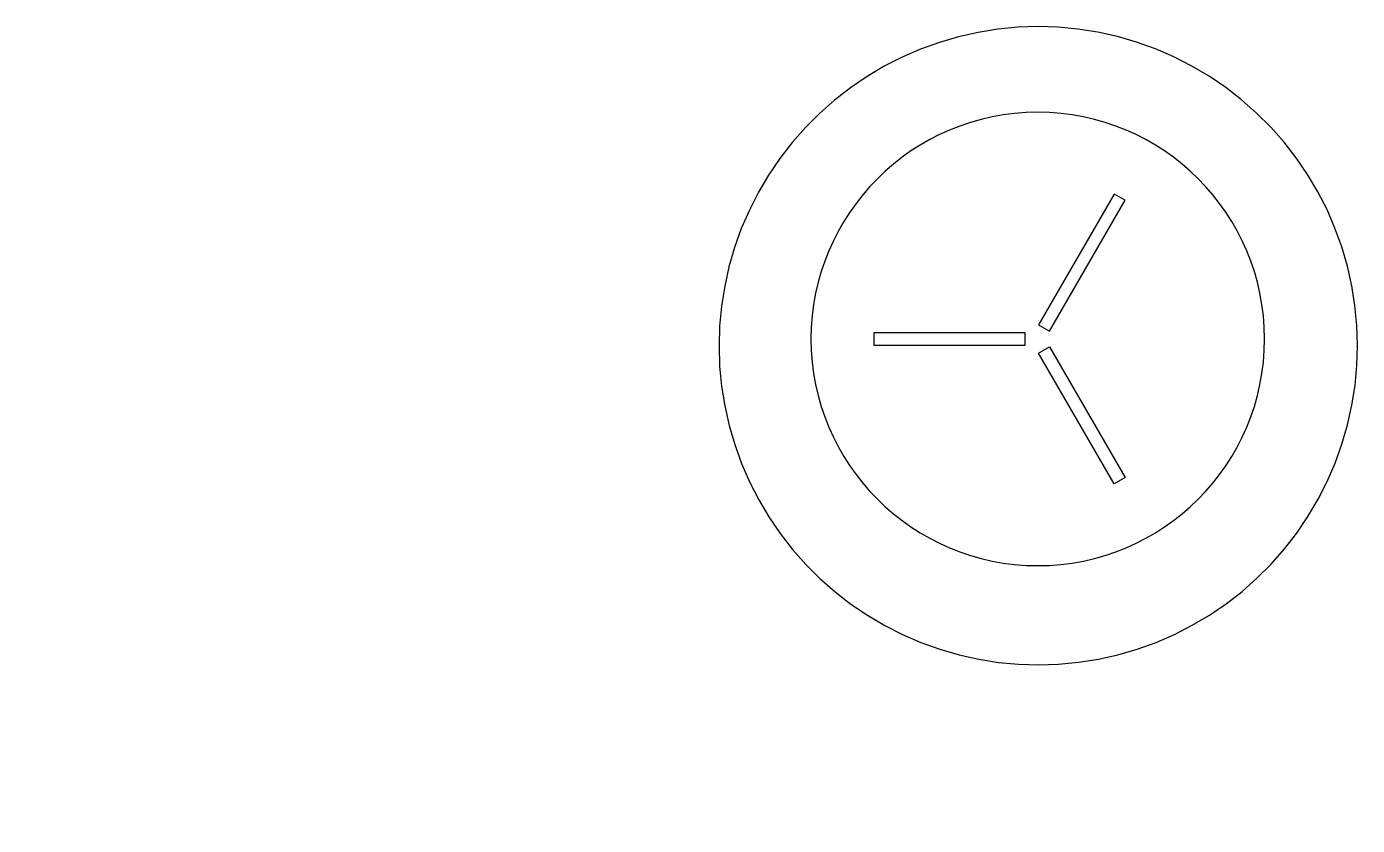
# Model space of a CAD drawing. Header units: millimetres. Extents: x 82776 to 137242, y 11666 to 27998.
# Drawn here: x 103548.9 to 103654.6, y 22807.8 to 22871.2 of the extents above; entities that cross this region are included whole.
import ezdxf

# ---------------------------------------------------------------- set-up
doc = ezdxf.new("R2010")
doc.units = ezdxf.units.MM
doc.layers.add('6_IFC_Furniture', color=35, linetype='Continuous')
doc.layers.add('6_IFC_People', color=35, linetype='Continuous')

# ---------------------------------------------------------------- blocks, each defined once
blk = doc.blocks.new('IFC_COFFE TABLE')
at = {"transparency": 33554687}
blk.add_wipeout([(1.61, -25.29), (3.2, -25.13), (4.77, -24.88), (6.32, -24.54), (7.85, -24.09), (9.35, -23.55), (10.81, -22.92), (12.22, -22.19), (13.59, -21.38), (14.91, -20.48), (16.17, -19.51), (17.36, -18.45), (18.48, -17.33), (19.54, -16.13), (20.51, -14.88), (21.4, -13.56), (22.21, -12.19), (22.93, -10.77), (23.57, -9.31), (24.1, -7.81), (24.55, -6.28), (24.89, -4.73), (25.14, -3.15), (25.29, -1.57), (25.34, 0.02), (25.29, 1.61), (25.13, 3.2), (24.88, 4.77), (24.54, 6.32), (24.09, 7.85), (23.55, 9.35), (22.92, 10.81), (22.19, 12.22), (21.38, 13.59), (20.48, 14.91), (19.51, 16.17), (18.45, 17.36), (17.33, 18.48), (16.13, 19.54), (14.88, 20.51), (13.56, 21.4), (12.19, 22.21), (10.77, 22.93), (9.31, 23.57), (7.81, 24.1), (6.28, 24.55), (4.73, 24.89), (3.15, 25.14), (1.57, 25.29), (-0.02, 25.34), (-1.61, 25.29), (-3.2, 25.13), (-4.77, 24.88), (-6.32, 24.54), (-7.85, 24.09), (-9.35, 23.55), (-10.81, 22.92), (-12.22, 22.19), (-13.59, 21.38), (-14.91, 20.48), (-16.17, 19.51), (-17.36, 18.45), (-18.48, 17.33), (-19.54, 16.13), (-20.51, 14.88), (-21.4, 13.56), (-22.21, 12.19), (-22.93, 10.77), (-23.57, 9.31), (-24.1, 7.81), (-24.55, 6.28), (-24.89, 4.73), (-25.14, 3.15), (-25.29, 1.57), (-25.34, -0.02), (-25.29, -1.61), (-25.13, -3.2), (-24.88, -4.77), (-24.54, -6.32), (-24.09, -7.85), (-23.55, -9.35), (-22.92, -10.81), (-22.19, -12.22), (-21.38, -13.59), (-20.48, -14.91), (-19.51, -16.17), (-18.45, -17.36), (-17.33, -18.48), (-16.13, -19.54), (-14.88, -20.51), (-13.56, -21.4), (-12.19, -22.21), (-10.77, -22.93), (-9.31, -23.57), (-7.81, -24.1), (-6.28, -24.55), (-4.73, -24.89), (-3.15, -25.14), (-1.57, -25.29), (0.02, -25.34)], dxfattribs=at).dxf.layer = '6_IFC_Furniture'
at = {"layer": '6_IFC_Furniture', "transparency": 33554687}
blk.add_lwpolyline([(1.61, -25.29), (3.2, -25.13), (4.77, -24.88), (6.32, -24.54), (7.85, -24.09), (9.35, -23.55), (10.81, -22.92), (12.22, -22.19), (13.59, -21.38), (14.91, -20.48), (16.17, -19.51), (17.36, -18.45), (18.48, -17.33), (19.54, -16.13), (20.51, -14.88), (21.4, -13.56), (22.21, -12.19), (22.93, -10.77), (23.57, -9.31), (24.1, -7.81), (24.55, -6.28), (24.89, -4.73), (25.14, -3.15), (25.29, -1.57), (25.34, 0.02), (25.29, 1.61), (25.13, 3.2), (24.88, 4.77), (24.54, 6.32), (24.09, 7.85), (23.55, 9.35), (22.92, 10.81), (22.19, 12.22), (21.38, 13.59), (20.48, 14.91), (19.51, 16.17), (18.45, 17.36), (17.33, 18.48), (16.13, 19.54), (14.88, 20.51), (13.56, 21.4), (12.19, 22.21), (10.77, 22.93), (9.31, 23.57), (7.81, 24.1), (6.28, 24.55), (4.73, 24.89), (3.15, 25.14), (1.57, 25.29), (-0.02, 25.34), (-1.61, 25.29), (-3.2, 25.13), (-4.77, 24.88), (-6.32, 24.54), (-7.85, 24.09), (-9.35, 23.55), (-10.81, 22.92), (-12.22, 22.19), (-13.59, 21.38), (-14.91, 20.48), (-16.17, 19.51), (-17.36, 18.45), (-18.48, 17.33), (-19.54, 16.13), (-20.51, 14.88), (-21.4, 13.56), (-22.21, 12.19), (-22.93, 10.77), (-23.57, 9.31), (-24.1, 7.81), (-24.55, 6.28), (-24.89, 4.73), (-25.14, 3.15), (-25.29, 1.57), (-25.34, -0.02), (-25.29, -1.61), (-25.13, -3.2), (-24.88, -4.77), (-24.54, -6.32), (-24.09, -7.85), (-23.55, -9.35), (-22.92, -10.81), (-22.19, -12.22), (-21.38, -13.59), (-20.48, -14.91), (-19.51, -16.17), (-18.45, -17.36), (-17.33, -18.48), (-16.13, -19.54), (-14.88, -20.51), (-13.56, -21.4), (-12.19, -22.21), (-10.77, -22.93), (-9.31, -23.57), (-7.81, -24.1), (-6.28, -24.55), (-4.73, -24.89), (-3.15, -25.14), (-1.57, -25.29), (0.02, -25.34)], close=True, dxfattribs=at)
blk = doc.blocks.new('seduto')
at = {"true_color": 0xffffff}
h = blk.add_hatch(color=7, dxfattribs=at)
h.dxf.hatch_style = 1
h.paths.add_polyline_path([(0.2874, 0.2252), (0.2757, 0.2206), (0.2538, 0.2389), (0.13, 0.2074), (0.1501, 0.2655), (0.1826, 0.3159), (0.2015, 0.3361), (0.2009, 0.3675), (0.1488, 0.3698), (0.0991, 0.3058), (0.0897, 0.3105), (0.0512, 0.2779), (0.0583, 0.2447), (0.0821, 0.1973), (-0.0582, 0.1682), (-0.1168, 0.208), (-0.1435, 0.2227), (-0.1743, 0.2262), (-0.2773, 0.1763), (-0.324, 0.0892), (-0.3227, 0.0146), (-0.3677, -0.0044), (-0.3925, -0.0542), (-0.3907, -0.1128), (-0.3427, -0.1442), (-0.2971, -0.1507), (-0.2858, -0.1548), (-0.2531, -0.2585), (-0.1974, -0.2893), (-0.0524, -0.2743), (0.0885, -0.2055), (0.118, -0.1759), (0.1855, -0.1415), (0.1954, 0.0001), (0.2066, 0.0138), (0.1941, 0.0689), (0.1835, 0.0712), (0.1835, 0.089), (0.3107, 0.1335), (0.3166, 0.1572), (0.3486, 0.1679), (0.4267, 0.1703), (0.4391, 0.1804), (0.435, 0.2165), (0.4071, 0.229), (0.3698, 0.2398), (0.3088, 0.2336), (0.2935, 0.2276)])
at = {"layer": '6_IFC_People'}
blk.add_line((0.0821, 0.1973), (0.0878, 0.1554), dxfattribs=at)
blk.add_lwpolyline([(0.2874, 0.2252), (0.2757, 0.2206), (0.2538, 0.2389), (0.13, 0.2074), (0.1501, 0.2655), (0.1826, 0.3159), (0.2015, 0.3361), (0.2009, 0.3675), (0.1488, 0.3698), (0.0991, 0.3058), (0.0897, 0.3105), (0.0512, 0.2779), (0.0583, 0.2447), (0.0821, 0.1973), (-0.0582, 0.1682), (-0.1168, 0.208), (-0.1435, 0.2227), (-0.1743, 0.2262), (-0.2773, 0.1763), (-0.324, 0.0892), (-0.3227, 0.0146), (-0.3677, -0.0044), (-0.3925, -0.0542), (-0.3907, -0.1128), (-0.3427, -0.1442), (-0.2971, -0.1507), (-0.2858, -0.1548), (-0.2531, -0.2585), (-0.1974, -0.2893), (-0.0524, -0.2743), (0.0885, -0.2055), (0.118, -0.1759), (0.1855, -0.1415), (0.1954, 0.0001), (0.2066, 0.0138), (0.1941, 0.0689), (0.1835, 0.0712), (0.1835, 0.089), (0.3107, 0.1335), (0.3166, 0.1572), (0.3486, 0.1679), (0.4267, 0.1703), (0.4391, 0.1804), (0.435, 0.2165), (0.4071, 0.229), (0.3698, 0.2398), (0.3088, 0.2336), (0.2935, 0.2276)], close=True, dxfattribs=at)
for points in [[(0.0631, 0.2364), (0.1519, 0.2661)], [(0.2739, 0.22), (0.2874, 0.1999)], [(0.1289, 0.2051), (0.1295, 0.1678)], [(0.1835, 0.089), (0.1406, 0.1715), (0.0738, 0.1511), (0.0779, -0.0597)], [(-0.06, 0.1676), (0.0265, 0.1155), (0.0035, 0.0604), (0.071, 0.0415)], [(0.0727, 0.1073), (0.0312, 0.1191), (0.01, 0.0587), (-0.0694, 0.0953), (-0.1405, 0.119), (-0.1819, 0.1012), (-0.2114, 0.0478), (-0.2251, 0.0532), (-0.2558, 0.0389)], [(-0.1662, -0.1998), (-0.0383, -0.1689), (-0.0277, -0.112), (-0.017, -0.1558), (0.0966, -0.0408), (0.1546, -0.0846), (0.1712, -0.0514), (0.1149, -0.0011), (0.1484, 0.0718), (0.1829, 0.073)], [(-0.318, 0.0122), (-0.2647, -0.0174), (-0.2694, -0.0387), (-0.2818, -0.0369), (-0.2853, -0.05), (-0.2747, -0.0642), (-0.2457, -0.0624), (-0.2314, -0.0754), (-0.2397, -0.1098), (-0.2663, -0.1364), (-0.2876, -0.1495), (-0.2545, -0.1424), (-0.2172, -0.1062), (-0.1906, -0.0203), (-0.1925, 0.0147), (-0.2345, 0.0401), (-0.2801, 0.0348), (-0.318, 0.0122)], [(-0.2148, -0.1015), (-0.1509, -0.0564), (0.0762, 0.0295)], [(-0.1871, 0.0046), (-0.1314, -0.0143), (0.0286, 0.0115)], [(0.1966, 0.0025), (0.1682, -0.007), (0.1623, -0.0425)], [(-0.2397, -0.128), (-0.2053, -0.1891), (-0.1379, -0.0955), (-0.0722, -0.0557), (0, 0)], [(0.1202, -0.0053), (0.0952, -0.0422)], [(0.1445, -0.077), (0.1748, -0.1036), (0.107, -0.1869)]]:
    blk.add_lwpolyline(points, dxfattribs=at)
at = {"layer": '6_IFC_People', "ltscale": 0.25}
blk.add_lwpolyline([(0.2935, 0.1907), (0.3172, 0.1554)], dxfattribs=at)
blk = doc.blocks.new('bdlobitsehpa3pl')
blk.add_wipeout([(9, 15.59), (10.62, 14.53), (10.62, 14.53), (13.11, 12.34), (13.11, 12.34), (14.81, 10.24), (15.9, 8.44), (15.9, 8.44), (16.76, 6.57), (17.43, 4.49), (17.77, 2.86), (18, 0), (18, 0), (17.9, -1.87), (17.64, -3.51), (17.65, -3.52), (16.75, -6.59), (16.11, -8.03), (15.26, -9.54), (14.56, -10.58), (13.94, -11.39), (13.23, -12.21), (12.27, -13.17), (12.27, -13.17), (9.84, -15.07), (9.84, -15.07), (6.92, -16.62), (6.92, -16.62), (3.77, -17.6), (3.77, -17.6), (1.73, -17.92), (0, -18), (0, -18), (-3.26, -17.7), (-5.06, -17.27), (-5.06, -17.27), (-8.66, -15.78), (-10.37, -14.71), (-10.37, -14.71), (-13.29, -12.14), (-13.29, -12.14), (-15.56, -9.06), (-16.54, -7.09), (-17.12, -5.56), (-17.61, -3.74), (-17.92, -1.73), (-18, 0), (-18, 0), (-17.72, 3.17), (-17.72, 3.17), (-16.87, 6.28), (-16.87, 6.28), (-15.4, 9.33), (-14.46, 10.72), (-13.38, 12.04), (-12.64, 12.81), (-11.71, 13.67), (-10.84, 14.37), (-9.83, 15.08), (-9.83, 15.08), (-7.29, 16.46), (-4.87, 17.33), (-4.87, 17.33), (0, 18), (2.06, 17.88), (2.06, 17.88), (5.16, 17.24)]).dxf.layer = '6_IFC_Furniture'
at = {"layer": '6_IFC_Furniture'}
for points in [[(-0.5, 13), (0.5, 13), (0.5, 1), (-0.5, 1)], [(-11.01, -6.93), (-11.51, -6.07), (-1.12, -0.07), (-0.62, -0.93)], [(11.01, -6.93), (11.51, -6.07), (1.12, -0.07), (0.62, -0.93)]]:
    blk.add_lwpolyline(points, close=True, dxfattribs=at)
blk.add_circle((0, 0), 18, dxfattribs=at)
blk = doc.blocks.new('B ZK PLAN')
at = {"rotation": 0.0013853558949515}
blk.add_blockref('IFC_COFFE TABLE', (482.46, -325.71, 2936.64), dxfattribs=at)
at = {"linetype": 'ByBlock', "xscale": 100, "yscale": 100, "zscale": 100, "rotation": 132.3504339588592}
blk.add_blockref('seduto', (459.08, -403.88, 2936.64), dxfattribs=at)
at = {"xscale": -1, "rotation": 90.0013853558948}
blk.add_blockref('bdlobitsehpa3pl', (482.42, -325.17, 2936.64), dxfattribs=at)

msp = doc.modelspace()

# ---------------------------------------------------------------- block references
msp.add_blockref('B ZK PLAN', (103146.78, 23171.55, -425.74))

doc.saveas('drawing.dxf')
